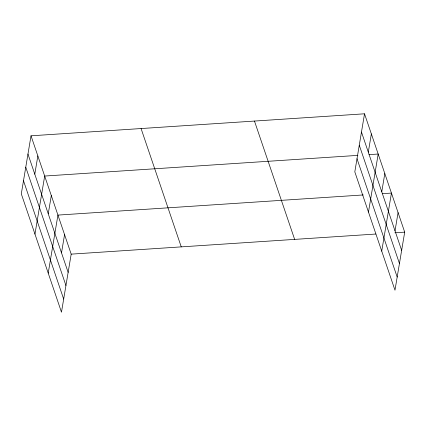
<?xml version="1.0" encoding="UTF-8"?>
<svg xmlns="http://www.w3.org/2000/svg" width="426" height="426" viewBox="0 0 426 426"><rect width="100%" height="100%" fill="white"/><g stroke="black" fill="none" stroke-linecap="round" stroke-linejoin="round"><path stroke-width="0.64" d="M31.018 135.809L21.3 193.867L61.477 312.199L71.19 254.141L31.018 135.809L364.523 113.801L404.7 232.133L394.982 290.191L354.81 171.859L364.523 113.801M34.794 174.175L37.845 155.927M34.959 234.103L44.677 176.044L357.877 155.373M48.25 213.815L51.306 195.566M48.218 273.151L57.931 215.093L363.272 194.943M61.509 252.863L64.56 234.619M368.304 152.162L371.355 133.918M368.469 212.089L378.187 154.031L369.012 154.638M381.76 191.801L384.811 173.558M381.728 251.138L391.441 193.079L382.271 193.686M395.019 230.855L398.07 212.606M71.19 254.141L375.876 234.034M394.875 232.777L404.7 232.133M361.472 132.044L401.649 250.376M359.272 145.186L399.45 263.513M357.009 158.722L397.181 277.049M254.466 121.064L294.643 239.396M141.075 128.546L181.247 246.878M27.962 154.058L68.139 272.39M25.762 167.194L65.939 285.526M23.499 180.73L63.671 299.063"/></g></svg>
